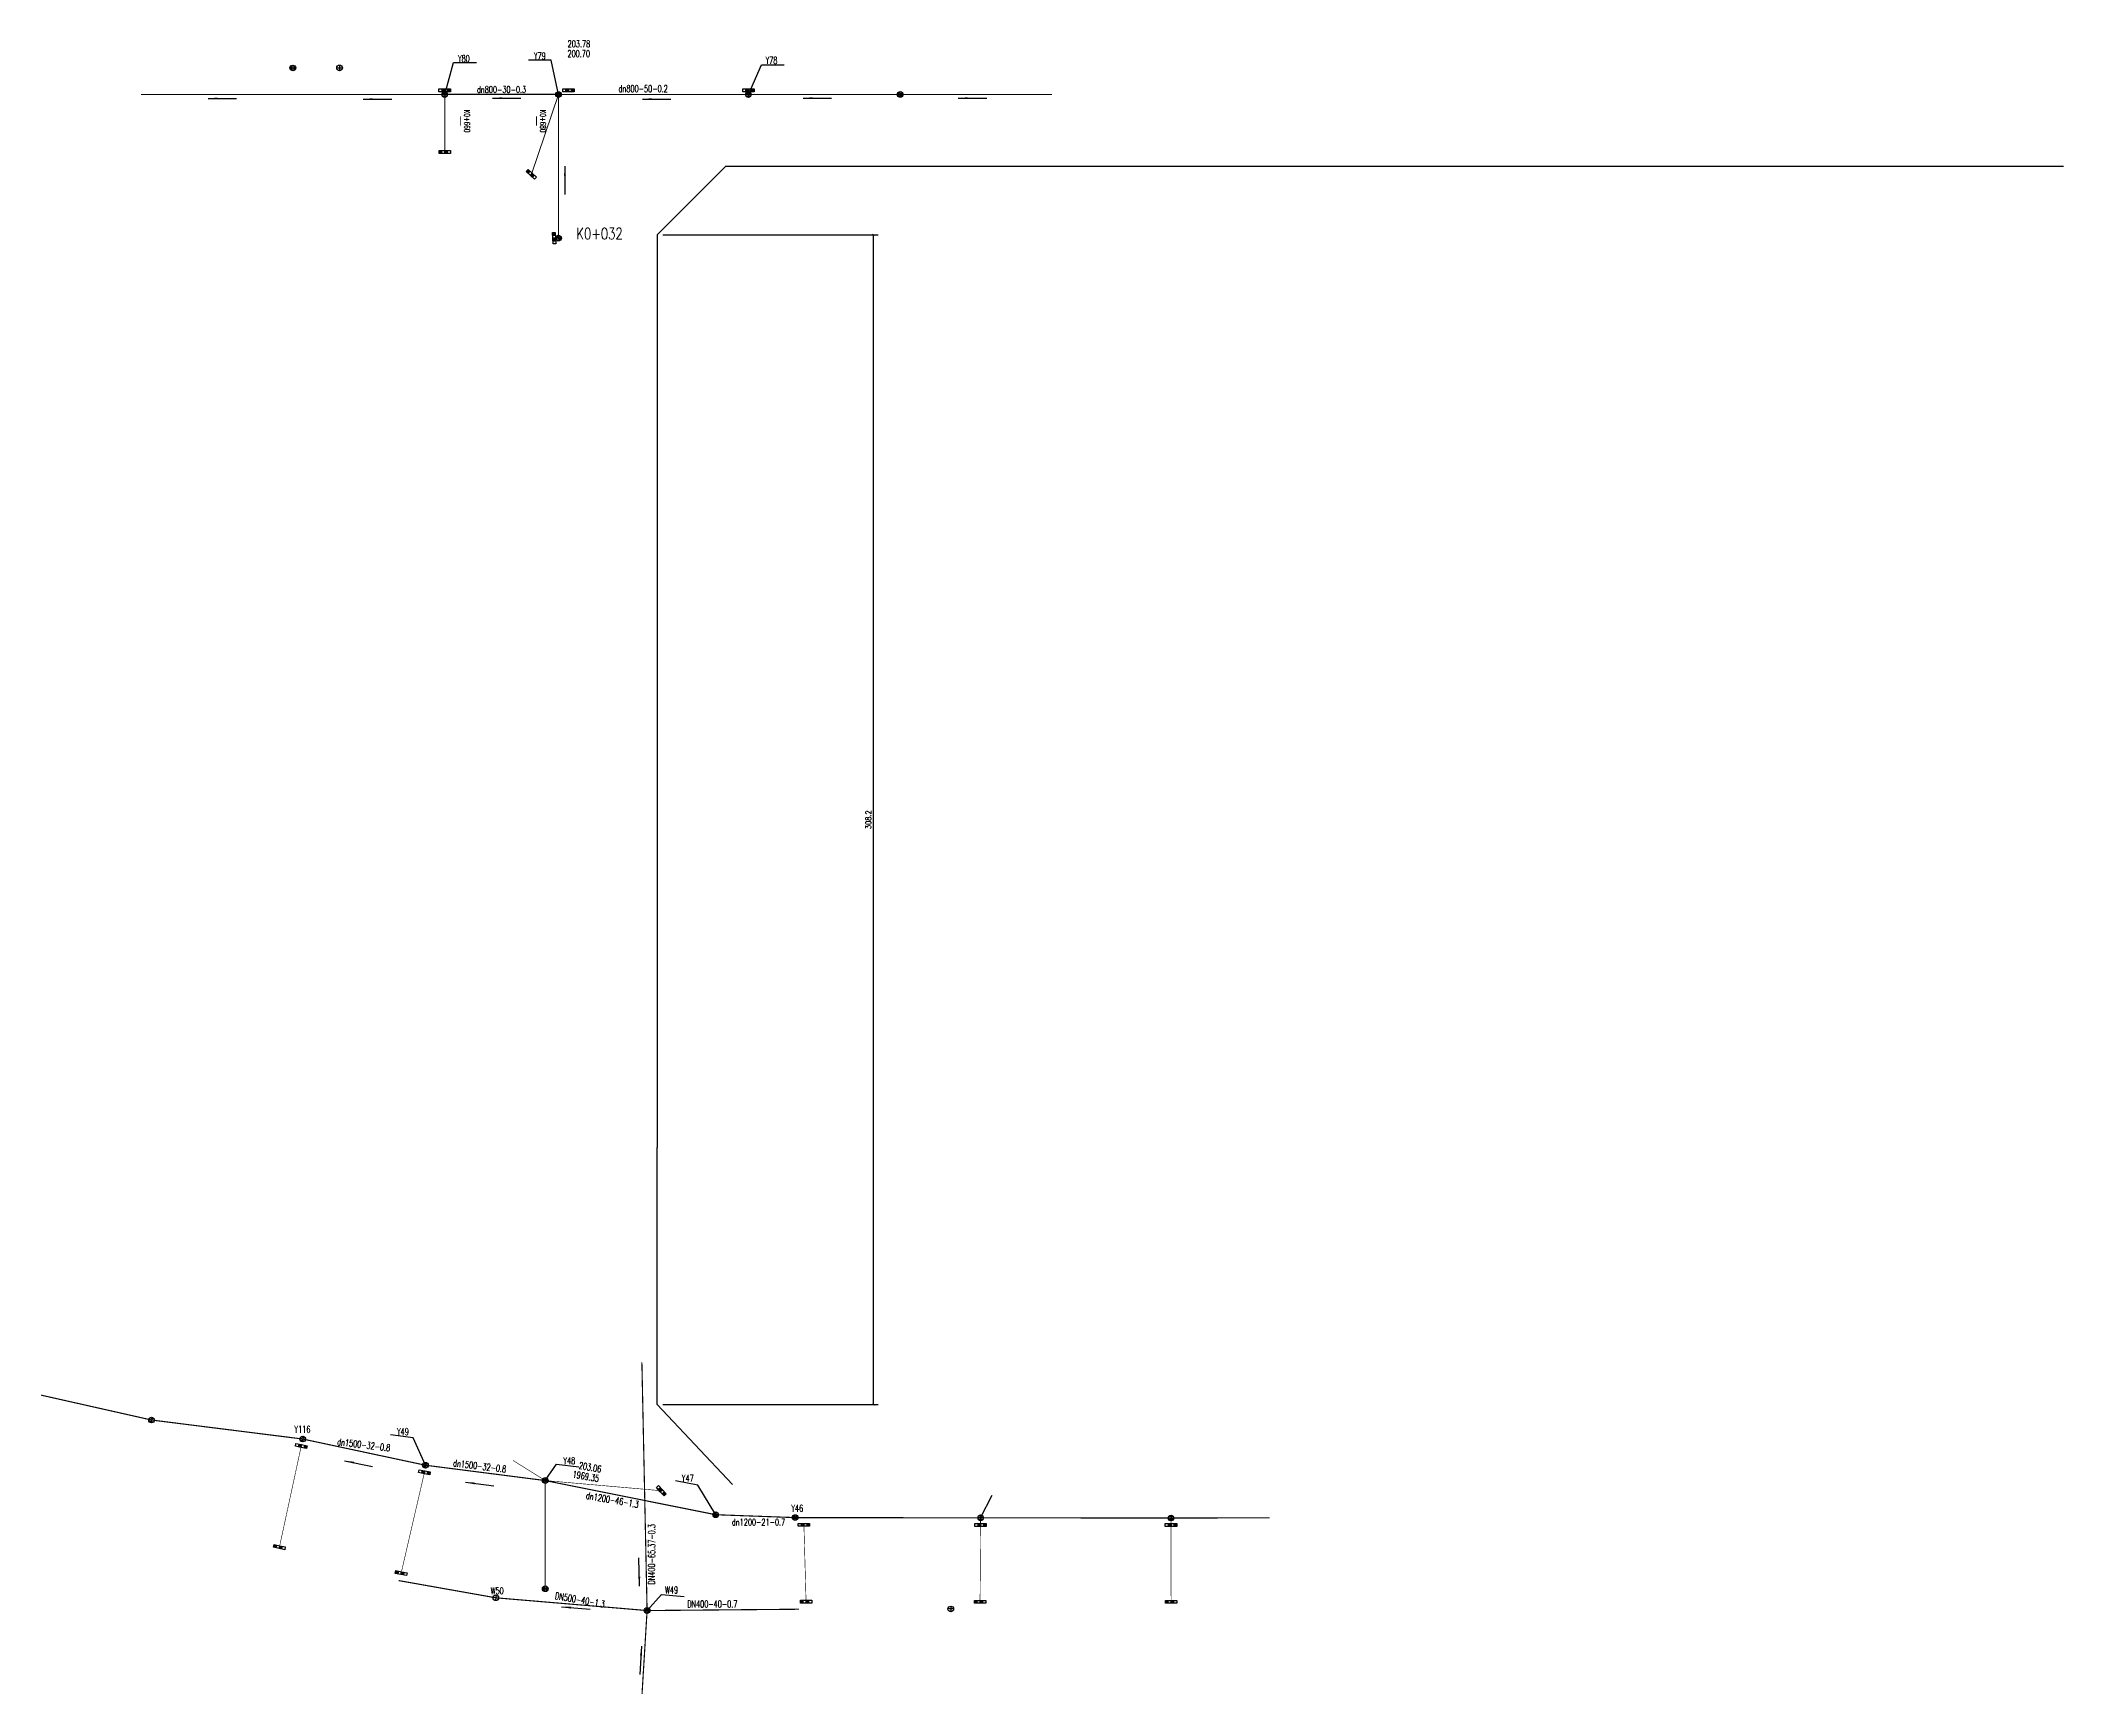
# Model space of a CAD drawing. Header units: metres. Extents: x 497246 to 997717, y 2998582 to 5998198.
# Drawn here: x 497696 to 498229, y 2999587 to 3000023 of the extents above; entities that cross this region are included whole.
import ezdxf
from ezdxf.enums import TextEntityAlignment as Align

# ---------------------------------------------------------------- set-up
doc = ezdxf.new("R2010")
doc.units = ezdxf.units.M
doc.header["$LTSCALE"] = 1000
doc.linetypes.add('ACAD_ISO05W100', pattern=[34, 24, -3, 0.5, -3, 0.5, -3])
doc.linetypes.add('DASHED', pattern=[19.05, 12.7, -6.35])
doc.layers.get('0').update_dxf_attribs({"linetype": 'CONTINUOUS'})
doc.layers.get('Defpoints').update_dxf_attribs({"linetype": 'CONTINUOUS'})
for name, color, linetype in [('PIPE-雨水', 4, 'CONTINUOUS'), ('PP-GP-YSK', 7, 'CONTINUOUS'), ('SwBzPWJdBh', 7, 'CONTINUOUS'), ('SwBzPWPipePdArrow', 7, 'CONTINUOUS'), ('SwBzYYJdBh', 7, 'CONTINUOUS'), ('SwBzYYPipePdArrow', 7, 'CONTINUOUS'), ('SWPW01000', 214, 'CONTINUOUS'), ('SWPW01000JCJ', 7, 'CONTINUOUS'), ('SWYY01000', 134, 'CONTINUOUS'), ('SWYY01000JCJ', 7, 'CONTINUOUS'), ('SZ-ZH-DIM', 7, 'CONTINUOUS'), ('TWT_DIM', 3, 'CONTINUOUS'), ('推荐用地红线', 1, 'ACAD_ISO05W100'), ('点坐标-002', 7, 'CONTINUOUS')]:
    doc.layers.add(name, color=color, linetype=linetype)
doc.layers.add('SWYYYSKX', color=4, linetype='CONTINUOUS', lineweight=0)
doc.styles.add('_TCH_DIM_T3', font='SIMPLEX', dxfattribs={"width": 0.705882, "bigfont": 'GBCBIG'})
doc.styles.add('HZ', font='rs.shx', dxfattribs={"width": 0.8, "bigfont": 'hztxt.shx'})
doc.styles.add('HZTXT', font='txt', dxfattribs={"width": 0.7, "bigfont": 'HZTXT'})
doc.styles.get("Standard").update_dxf_attribs({"font": 'rs.shx', "bigfont": 'hztxt.shx'})
doc.dimstyles.new('_TWT_ARCH&&1', dxfattribs={"dimtxt": 1.4875, "dimasz": 0.5, "dimexe": 1.25, "dimexo": 1.5, "dimgap": 0.63125, "dimtad": 1, "dimdec": 1, "dimzin": 0, "dimdsep": 46, "dimtxsty": '_TCH_DIM_T3', "dimblk": 'ARCHTICK', "dimcen": 0.09, "dimclrt": 7, "dimazin": 2, "dimtfac": 1, "dimtdec": 1, "dimtix": 1, "dimtmove": 2, "dimatfit": 3, "dimfxl": 1, "dimtolj": 1, "dimtzin": 0, "dimarcsym": 0})

# ---------------------------------------------------------------- blocks, each defined once
blk = doc.blocks.new('SWYSKS')
for p, q in [((-3, -1.5), (-3, 0)), ((-3, 0), (0, 0)), ((-1.5, 0), (-1.5, -1.5)), ((0, -1.5), (0, 0)), ((0, 0), (3, 0)), ((0, 0), (0, -1.5)), ((1.5, 0), (1.5, -1.5)), ((3, 0), (3, -1.5)), ((0, -1.5), (-3, -1.5)), ((3, -1.5), (0, -1.5))]:
    blk.add_line(p, q)
at = {"linetype": 'Continuous'}
for points in [[(0, 0), (-1.5, 0), (0, -1.5)], [(0, -1.5), (-1.5, -1.5), (-1.5, 0)], [(3, -1.5), (1.5, -1.5), (1.5, 0)], [(3, 0), (1.5, 0), (3, -1.5)]]:
    blk.add_solid(points, dxfattribs=at)
at = {"linetype": 'Continuous', "flags": 1}
for tag, p in [('SX1', (0.2, -0.7)), ('SX2', (0.2, -1.4))]:
    blk.add_attdef(tag, p, '', height=0.2, dxfattribs=at)
blk = doc.blocks.new('ysjd')
at = {"linetype": 'Continuous'}
for p, q in [((-1.5, 0), (1.5, 0)), ((-1.3, 0.8), (1.3, 0.8)), ((0, -1.5), (0, 1.5)), ((-1.3, -0.8), (1.3, -0.8))]:
    blk.add_line(p, q, dxfattribs=at)
blk.add_circle((0, 0), 1.5)
at = {"flags": 1}
for tag, p in [('SX1', (-0.2, 0.7)), ('SX2', (-0.2, -0.7))]:
    blk.add_attdef(tag, p, '', height=0.1, dxfattribs=at)
blk = doc.blocks.new('psjd')
for p, q in [((-1.5, 0), (1.5, 0)), ((0, -1.5), (0, 1.5))]:
    blk.add_line(p, q)
blk.add_circle((0, 0), 1.5)
at = {"flags": 1}
for tag, p in [('SX1', (-0.2, 0.7)), ('SX2', (-0.2, -0.7))]:
    blk.add_attdef(tag, p, '', height=0.1, dxfattribs=at)
blk = doc.blocks.new('swpcnj')
for radius in [1.5, 0.9, 0.4]:
    blk.add_circle((0, 0), radius)
at = {"flags": 1}
for tag, p in [('SX1', (-0.2, 0.7)), ('SX2', (-0.2, -0.7))]:
    blk.add_attdef(tag, p, '', height=0.1, dxfattribs=at)
blk = doc.blocks.new('psjt')
blk.add_line((7.5, 0), (-7.5, 0))
for points in [[(7.5, 0), (2.5, 0), (2.5, 0.5)], [(7.5, 0), (2.5, 0), (2.5, -0.5)]]:
    blk.add_solid(points)
blk = doc.blocks.new('_ArchTick')
at = {"color": 0, "linetype": 'ByBlock', "const_width": 0.4}
blk.add_lwpolyline([(-0.5, -0.5), (0.5, 0.5)], dxfattribs=at)
blk = doc.blocks.new('*D535')
at = {"layer": 'Defpoints', "color": 0, "transparency": 16777216}
for p in [(497858.79, 2999971.8), (497915.76, 2999971.8), (497858.79, 2999663.63)]:
    blk.add_point(p, dxfattribs=at)
at = {"layer": 'TWT_DIM', "color": 0, "lineweight": -2, "transparency": 16777216}
for p, q in [((497860.29, 2999971.8), (497917.01, 2999971.8)), ((497915.76, 2999663.63), (497915.76, 2999971.8)), ((497860.29, 2999663.63), (497917.01, 2999663.63))]:
    blk.add_line(p, q, dxfattribs=at)
at = {"layer": 'TWT_DIM', "color": 0, "lineweight": -2, "transparency": 16777216, "xscale": 0.5, "yscale": 0.5, "zscale": 0.5}
for p, rotation in [((497915.76, 2999971.8), 90), ((497915.76, 2999663.63), 270)]:
    blk.add_blockref('_ArchTick', p, dxfattribs=dict(at, rotation=rotation))
at = {"layer": 'TWT_DIM', "color": 7, "transparency": 16777216, "insert": (497914.38, 2999817.72), "char_height": 1.488, "attachment_point": 5, "rotation": 90, "style": '_TCH_DIM_T3'}
blk.add_mtext('\\A1;308.2', dxfattribs=at)

msp = doc.modelspace()

# ---------------------------------------------------------------- linework, layer by layer
at = {"layer": 'SwBzPWJdBh'}
for p, q in [((497856.12, 2999609.37), (497859.95, 2999613.56)), ((497859.95, 2999613.56), (497865.93, 2999613.05))]:
    msp.add_line(p, q, dxfattribs=at)
at = {"layer": 'SwBzYYJdBh'}
for p, q in [((497802.8, 3000008.78), (497805.14, 3000017.26)), ((497805.14, 3000017.26), (497811.14, 3000017.26)), ((497830.89, 3000017.83), (497824.89, 3000017.83)), ((497832.79, 3000008.78), (497830.89, 3000017.83)), ((497882.8, 3000008.78), (497886.24, 3000016.57)), ((497886.24, 3000016.57), (497892.24, 3000016.57)), ((497794.5, 2999654.86), (497788.55, 2999655.63)), ((497797.73, 2999647.66), (497794.5, 2999654.86)), ((497829.29, 2999643.62), (497832.26, 2999647.97)), ((497832.26, 2999647.97), (497838.16, 2999647.21)), ((497869.46, 2999642.37), (497863.58, 2999643.55)), ((497874.19, 2999634.62), (497869.46, 2999642.37)), ((497943.98, 2999633.8), (497947.05, 2999639.75))]:
    msp.add_line(p, q, dxfattribs=at)
at = {"layer": 'SWPW01000', "color": 6, "linetype": 'DASHED', "ltscale": 100, "const_width": 0.3}
for points in [[(497854.75, 2999674.73), (497856.12, 2999609.37)], [(497816.27, 2999612.73), (497790.67, 2999617.27)], [(497856.12, 2999609.37), (497816.27, 2999612.73)], [(497854.79, 2999587.39), (497856.12, 2999609.37)], [(497896.12, 2999609.72), (497856.12, 2999609.37)]]:
    msp.add_lwpolyline(points, dxfattribs=at)
at = {"layer": 'SWYY01000', "color": 4}
msp.add_line((497832.79, 3000008.78), (497802.8, 3000008.78), dxfattribs=at)
at = {"layer": 'SWYY01000', "color": 4, "linetype": 'Continuous', "lineweight": 50, "const_width": 0.3}
for points in [[(497762.8, 3000008.78), (497722.8, 3000008.78)], [(497802.8, 3000008.78), (497762.8, 3000008.78)], [(497882.8, 3000008.78), (497832.79, 3000008.78)], [(497832.79, 3000008.78), (497832.79, 2999970.97)], [(497922.8, 3000008.8), (497882.8, 3000008.78)], [(497962.8, 3000008.8), (497922.8, 3000008.8)], [(497832.79, 3000005.3), (497832.79, 2999970.97)], [(497725.58, 2999659.57), (497696.47, 2999666.13)], [(497765.42, 2999654.56), (497725.58, 2999659.57)], [(497797.73, 2999647.66), (497765.42, 2999654.56)], [(497829.29, 2999643.62), (497797.73, 2999647.66)], [(497829.29, 2999615.12), (497829.29, 2999643.62)], [(497874.19, 2999634.62), (497829.29, 2999643.62)], [(497895.13, 2999633.86), (497874.19, 2999634.62)], [(497943.98, 2999633.8), (497895.13, 2999633.86)], [(497994.13, 2999633.75), (497943.98, 2999633.8)], [(498020.13, 2999633.8), (497994.13, 2999633.75)]]:
    msp.add_lwpolyline(points, dxfattribs=at)
at = {"layer": 'SWYYYSKX'}
for p, q in [((497802.8, 3000008.78), (497802.81, 2999993.64)), ((497832.79, 3000008.78), (497825.63, 2999987.77)), ((497943.98, 2999633.8), (497943.98, 2999631.92))]:
    msp.add_line(p, q, dxfattribs=at)
at = {"layer": 'SWYYYSKX', "color": 4, "lineweight": 30, "const_width": 0.15}
for points in [[(497759.27, 2999626.09), (497765.02, 2999652.72)], [(497829.29, 2999643.62), (497820.82, 2999648.91)], [(497791.34, 2999619.24), (497797.48, 2999645.8)], [(497829.29, 2999643.62), (497859.87, 2999640.94)], [(497994.13, 2999633.75), (497994.13, 2999631.92)], [(497898, 2999611.72), (497897.43, 2999631.96)], [(497943.83, 2999611.67), (497943.98, 2999631.92)], [(497994.16, 2999611.67), (497994.13, 2999631.92)]]:
    msp.add_lwpolyline(points, dxfattribs=at)
at = {"layer": 'SZ-ZH-DIM', "const_width": 0.25}
for points in [[(497807.01, 3000003.05), (497807.01, 3000000.55)], [(497807.01, 3000003.05), (497807.01, 3000000.55)], [(497827.01, 3000003.05), (497827.01, 3000000.55)], [(497827.01, 3000003.05), (497827.01, 3000000.55)]]:
    msp.add_lwpolyline(points, dxfattribs=at)
at = {"layer": '推荐用地红线', "color": 1, "linetype": 'ByBlock'}
msp.add_line((497858.79, 2999663.63), (497858.79, 2999731.33), dxfattribs=at)
for points in [[(498229.24, 2999989.8), (497876.79, 2999989.8), (497858.79, 2999971.8), (497858.79, 2999969.8)], [(497858.79, 2999969.8), (497858.79, 2999731.33)], [(497858.79, 2999663.63), (497878.62, 2999642.59)]]:
    msp.add_lwpolyline(points, dxfattribs=at)

# ---------------------------------------------------------------- block references
at = {"layer": 'PP-GP-YSK', "xscale": 0.5, "yscale": 0.5, "zscale": 0.5}
for p in [(497802.8, 3000010.28), (497835.41, 3000010.28), (497882.8, 3000010.28), (497897.43, 2999632.33), (497943.98, 2999632.3), (497994.13, 2999632.3)]:
    msp.add_blockref('SWYSKS', p, dxfattribs=at)
at = {"layer": 'PP-GP-YSK'}
for p, xscale, yscale, zscale, rotation in [((497802.81, 2999993.27), 0.5, 0.5, 0.5, 180), ((497825.38, 2999987.49), 0.500000000030043, 0.500000000030043, 0.500000000030043, 138.0819212234564), ((497831.28, 2999970.91), 0.4999999999569139, 0.4999999999569139, 0.4999999999569139, 93.0485355548273), ((497765.1, 2999653.09), 0.5000000000746748, 0.5000000000746748, 0.5000000000746748, 347.826399345894), ((497860.14, 2999641.2), 0.500000000085533, 0.500000000085533, 0.500000000085533, 313.4655258960856), ((497759.2, 2999625.72), 0.5000000000746747, 0.5000000000746747, 0.5000000000746747, 167.826399345894), ((497898, 2999611.34), 0.5, 0.5, 0.5, 180), ((497943.83, 2999611.3), 0.5, 0.5, 0.5, 180), ((497994.16, 2999611.29), 0.5, 0.5, 0.5, 180)]:
    msp.add_blockref('SWYSKS', p, dxfattribs=dict(at, xscale=xscale, yscale=yscale, zscale=zscale, rotation=rotation))
at = {"layer": 'PP-GP-YSK', "color": 7, "xscale": 0.5, "yscale": 0.5, "zscale": 0.5}
for p, rotation in [((497797.55, 2999646.17), 348.814257654034), ((497791.27, 2999618.87), 168.7200476150077)]:
    msp.add_blockref('SWYSKS', p, dxfattribs=dict(at, rotation=rotation))
at = {"layer": 'SwBzPWPipePdArrow'}
for p, xscale, yscale, zscale, rotation in [((497854.05, 2999619.53), 0.5, 0.5, 0.5, 271.2033828143161), ((497837.35, 2999610.02), 0.4999999999999999, 0.4999999999999999, 0.4999999999999999, 175.1770050502726), ((497854.44, 2999596.27), 0.5, 0.5, 0.5, 86.52196717368693)]:
    msp.add_blockref('psjt', p, dxfattribs=dict(at, xscale=xscale, yscale=yscale, zscale=zscale, rotation=rotation))
at = {"layer": 'SwBzYYPipePdArrow'}
for p, xscale, yscale, zscale, rotation in [((497744.21, 3000007.75), 0.5, 0.5, 0.5, 180), ((497785.1, 3000007.57), 0.5, 0.5, 0.5, 180), ((497819.15, 3000007.82), 0.5, 0.5, 0.5, 180), ((497858.63, 3000007.57), 0.4999999999999999, 0.4999999999999999, 0.4999999999999999, 180.0033026084268), ((497900.96, 3000007.84), 0.5, 0.5, 0.5, 180.0277853914604), ((497941.83, 3000007.82), 0.5, 0.5, 0.5, 180), ((497834.47, 2999986.2), 0.5, 0.5, 0.5, 89.99990828816964), ((497780.09, 2999648.07), 0.5, 0.5, 0.5, 167.9634061230977), ((497811.99, 2999642.69), 0.5, 0.5, 0.5, 172.6868802539612)]:
    msp.add_blockref('psjt', p, dxfattribs=dict(at, xscale=xscale, yscale=yscale, zscale=zscale, rotation=rotation))
at = {"layer": 'SWPW01000JCJ'}
for name, p, xscale, yscale, zscale, rotation in [('psjd', (497775.1, 3000015.8), 0.5, 0.5, 0.5, 270), ('psjd', (497816.27, 2999612.73), 0.5000000000003304, 0.5000000000003304, 0.5000000000003304, 175.1770050763832), ('swpcnj', (497856.12, 2999609.37), 0.5000000000616204, 0.5000000000616204, 0.5000000000616204, 88.74621027876937), ('psjd', (497936.12, 2999609.79), 0.5, 0.5, 0.5, 180)]:
    msp.add_blockref(name, p, dxfattribs=dict(at, xscale=xscale, yscale=yscale, zscale=zscale, rotation=rotation))
at = {"layer": 'SWYY01000JCJ'}
for name, p, xscale, yscale, zscale, rotation in [('ysjd', (497762.8, 3000015.78), 0.5, 0.5, 0.5, 270), ('ysjd', (497802.8, 3000008.78), 0.5, 0.5, 0.5, 180), ('swpcnj', (497832.79, 3000008.78), 0.5, 0.5, 0.5, 180), ('ysjd', (497882.8, 3000008.78), 0.5, 0.5, 0.5, 180), ('swpcnj', (497922.8, 3000008.8), 0.5, 0.5, 0.5, 180), ('ysjd', (497832.79, 2999970.97), 0.4999999999009103, 0.4999999999009103, 0.4999999999009103, 251.0305536452217), ('ysjd', (497725.58, 2999659.57), 0.4999999999646089, 0.4999999999646089, 0.4999999999646089, 168.1931310051669), ('ysjd', (497765.42, 2999654.56), 0.5000000000573783, 0.5000000000573783, 0.5000000000573783, 167.9612138748762), ('ysjd', (497797.73, 2999647.66), 0.499999999954196, 0.499999999954196, 0.499999999954196, 163.3001065019403), ('swpcnj', (497829.29, 2999643.62), 0.4999999999676641, 0.4999999999676641, 0.4999999999676641, 88.90811481895517), ('ysjd', (497874.19, 2999634.62), 0.4999999999949423, 0.4999999999949423, 0.4999999999949423, 179.5961052644529), ('swpcnj', (497895.13, 2999633.86), 0.5000000000226025, 0.5000000000226025, 0.5000000000226025, 179.9516666408558), ('ysjd', (497943.98, 2999633.8), 0.4999999999870948, 0.4999999999870948, 0.4999999999870948, 179.9816034721234), ('ysjd', (497994.13, 2999633.75), 0.4999999999793024, 0.4999999999793024, 0.4999999999793024, 180.0935080526546), ('ysjd', (497829.29, 2999615.12), 0.5000000000067775, 0.5000000000067775, 0.5000000000067775, 89.86959644836175)]:
    msp.add_blockref(name, p, dxfattribs=dict(at, xscale=xscale, yscale=yscale, zscale=zscale, rotation=rotation))

# ---------------------------------------------------------------- texts
at = {"layer": 'PIPE-雨水', "color": 70, "style": 'HZTXT', "width": 0.7}
for s, p in [('203.78', (497838.16, 3000022.13)), ('Y80', (497807.84, 3000018.25, 20.88)), ('Y79', (497827.85, 3000018.94, 20.88)), ('200.70', (497838.11, 3000019.55)), ('Y78', (497888.88, 3000017.78, 20.88)), ('dn800-30-0.3', (497817.78, 3000010.1, 20.88)), ('dn800-50-0.2', (497855.09, 3000010.32, 20.88)), ('Y116', (497765.33, 2999657.1, 20.88)), ('Y49', (497791.79, 2999656.48, 20.88)), ('Y48', (497835.63, 2999648.83, 20.88)), ('Y47', (497866.83, 2999644.24, 20.88)), ('dn1200-21-0.7', (497885.47, 2999632.66, 20.88)), ('Y46', (497895.67, 2999636.29, 20.88)), ('W50', (497816.64, 2999614.57, 20.88)), ('W49', (497862.56, 2999614.77, 20.88)), ('DN400-40-0.7', (497873.3, 2999611.1, 20.88))]:
    msp.add_text(s, height=1.8, dxfattribs=at).set_placement(p, align=Align.MIDDLE)
for s, rotation, p in [('dn1500-32-0.8', 353.3472, (497781.49, 2999653.03, 20.88)), ('dn1500-32-0.8', 353.3472, (497812.02, 2999647.43, 20.88)), ('1969.35', 350.0572, (497839.99, 2999644.73)), ('203.06', 350.0572, (497841.12, 2999647.12)), ('dn1200-46-1.3', 350.0572, (497846.98, 2999638.5, 20.88)), ('DN400-65.37-0.3', 89.7815, (497857.31, 2999624.19, 20.88)), ('DN500-40-1.3', 350.0572, (497838.42, 2999612.17, 20.88))]:
    msp.add_text(s, height=1.8, rotation=rotation, dxfattribs=at).set_placement(p, align=Align.MIDDLE)
at = {"layer": 'SZ-ZH-DIM', "style": 'HZ', "width": 0.6}
for s, p in [('K0+660', (497807.51, 3000001.8)), ('K0+660', (497807.51, 3000001.8)), ('K0+680', (497827.51, 3000001.8)), ('K0+680', (497827.51, 3000001.8))]:
    msp.add_text(s, height=1.5, rotation=270, dxfattribs=at).set_placement(p, align=Align.BOTTOM_CENTER)
at = {"layer": '点坐标-002', "width": 0.75}
msp.add_text('K0+032', height=3, dxfattribs=at).set_placement((497837.47, 2999972.15), align=Align.MIDDLE_LEFT)

# ---------------------------------------------------------------- dimensions: what is measured, and where the dimension line sits
at = {"layer": 'TWT_DIM', "color": 0}
dim = msp.add_aligned_dim(p1=(497858.79, 2999663.63), p2=(497858.79, 2999971.8), distance=-56.97, dimstyle='_TWT_ARCH&&1', dxfattribs=at)
dim.commit()
dim.dimension.update_dxf_attribs({"geometry": '*D535', "text_midpoint": (497914.38, 2999817.72)})

doc.saveas('drawing.dxf')
